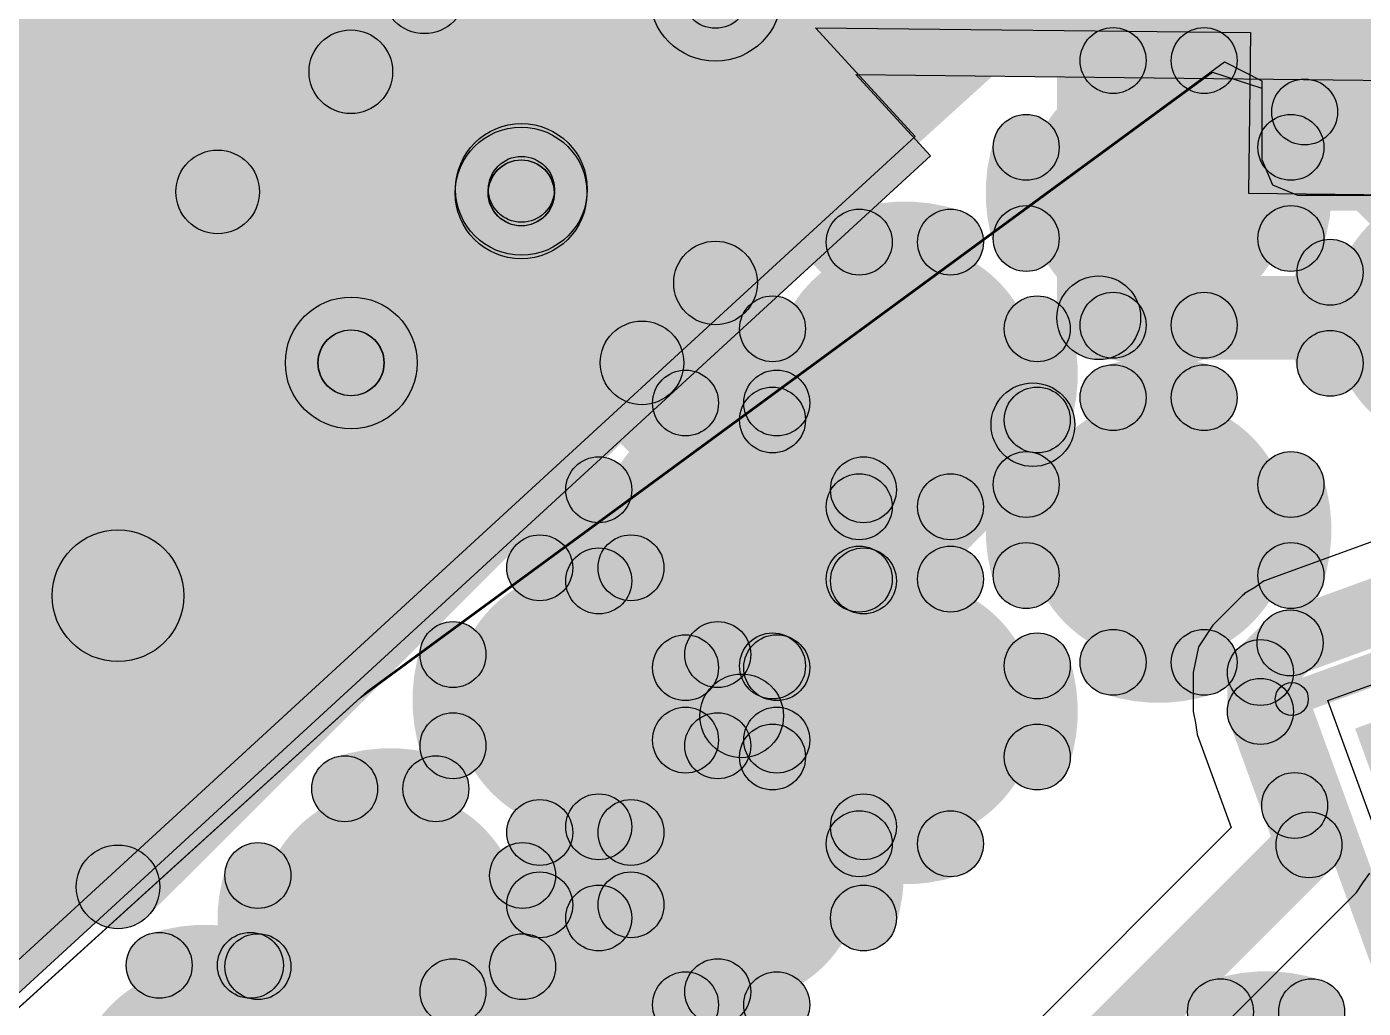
# Model space of a CAD drawing. Header units: millimetres. Extents: x -1.43 to 1.09, y -0.91 to 0.99.
# Drawn here: x -1.1033 to -0.9436, y 0.2081 to 0.3254 of the extents above; entities that cross this region are included whole.
import ezdxf

# ---------------------------------------------------------------- set-up
doc = ezdxf.new("R2010")
doc.units = ezdxf.units.MM
doc.header["$MEASUREMENT"] = 0
for name, color, linetype in [('BottomLayer', 5, 'Continuous'), ('InternalPlane1', 76, 'Continuous'), ('InternalPlane2', 16, 'Continuous'), ('KeepOutLayer', 6, 'Continuous'), ('TopLayer', 1, 'Continuous'), ('TopOverlay', 2, 'Continuous'), ('TopPaste', 8, 'Continuous'), ('TopSolder', 216, 'Continuous'), ('ViaHoleLayer', 16, 'Continuous')]:
    doc.layers.add(name, color=color, linetype=linetype)

# ---------------------------------------------------------------- blocks, each defined once
blk = doc.blocks.new('P________0402__1005__3')
at = {"layer": 'TopLayer'}
for points in [[(-0.0315, 0.01181), (-0.00787, 0.01181), (-0.00787, -0.01181), (-0.0315, -0.01181)], [(0.00787, 0.01181), (0.0315, 0.01181), (0.0315, -0.01181), (0.00787, -0.01181)]]:
    blk.add_hatch(color=1, dxfattribs=at).paths.add_polyline_path(points)
at = {"layer": 'TopOverlay'}
h = blk.add_hatch(color=2, dxfattribs=at)
edge = h.paths.add_edge_path()
edge.add_arc((-0.04429, 0.02461), 0.005, 0, 360)
h = blk.add_hatch(color=2, dxfattribs=at)
edge = h.paths.add_edge_path()
edge.add_arc((-0.04429, 0.02461), 0.005, 0, 360)
for points in [[(0.04429, 0.02961), (0.04429, 0.01961), (-0.04429, 0.01961), (-0.04429, 0.02961)], [(-0.04929, 0.02461), (-0.03929, 0.02461), (-0.03929, -0.02461), (-0.04929, -0.02461)], [(0.03929, 0.02461), (0.04929, 0.02461), (0.04929, -0.02461), (0.03929, -0.02461)], [(0.04429, -0.01961), (0.04429, -0.02961), (-0.04429, -0.02961), (-0.04429, -0.01961)]]:
    blk.add_hatch(color=2, dxfattribs=at).paths.add_polyline_path(points)
h = blk.add_hatch(color=2, dxfattribs=at)
edge = h.paths.add_edge_path()
edge.add_arc((0.04429, 0.02461), 0.005, 0, 360)
h = blk.add_hatch(color=2, dxfattribs=at)
edge = h.paths.add_edge_path()
edge.add_arc((0.04429, 0.02461), 0.005, 0, 360)
h = blk.add_hatch(color=2, dxfattribs=at)
edge = h.paths.add_edge_path()
edge.add_arc((-0.04429, -0.02461), 0.005, 0, 360)
h = blk.add_hatch(color=2, dxfattribs=at)
edge = h.paths.add_edge_path()
edge.add_arc((-0.04429, -0.02461), 0.005, 0, 360)
h = blk.add_hatch(color=2, dxfattribs=at)
edge = h.paths.add_edge_path()
edge.add_arc((0.04429, -0.02461), 0.005, 0, 360)
h = blk.add_hatch(color=2, dxfattribs=at)
edge = h.paths.add_edge_path()
edge.add_arc((0.04429, -0.02461), 0.005, 0, 360)
at = {"layer": 'TopPaste'}
for points in [[(-0.0315, 0.01181), (-0.00787, 0.01181), (-0.00787, -0.01181), (-0.0315, -0.01181)], [(0.00787, 0.01181), (0.0315, 0.01181), (0.0315, -0.01181), (0.00787, -0.01181)]]:
    blk.add_hatch(color=8, dxfattribs=at).paths.add_polyline_path(points)
at = {"layer": 'TopSolder'}
for points in [[(-0.0315, 0.01181), (-0.00787, 0.01181), (-0.00787, -0.01181), (-0.0315, -0.01181)], [(0.00787, 0.01181), (0.0315, 0.01181), (0.0315, -0.01181), (0.00787, -0.01181)]]:
    blk.add_hatch(color=216, dxfattribs=at).paths.add_polyline_path(points)
at = {"layer": 'TopOverlay'}
for centre in [(-0.04429, 0.02461), (-0.04429, 0.02461), (0.04429, 0.02461), (0.04429, 0.02461), (-0.04429, -0.02461), (-0.04429, -0.02461), (0.04429, -0.02461), (0.04429, -0.02461)]:
    blk.add_circle(centre, 0.005, dxfattribs=at)
blk = doc.blocks.new('24___________________13')
at = {"layer": 'TopLayer'}
blk.add_hatch(color=1, dxfattribs=at).paths.add_polyline_path([(-0.04528, 0.03806), (-0.00984, 0.03806), (-0.00984, 0.00656), (-0.04528, 0.00656)])
at = {"layer": 'TopOverlay'}
h = blk.add_hatch(color=2, dxfattribs=at)
edge = h.paths.add_edge_path()
edge.add_arc((-0.05118, 0.04397), 0.00197, 0, 360)
h = blk.add_hatch(color=2, dxfattribs=at)
edge = h.paths.add_edge_path()
edge.add_arc((-0.05118, 0.04397), 0.00197, 0, 360)
for points in [[(-0.05118, 0.042), (-0.05118, 0.04593), (0.05118, 0.04593), (0.05118, 0.042)], [(-0.05315, 0.04397), (-0.04921, 0.04397), (-0.04921, -0.04265), (-0.05315, -0.04265)]]:
    blk.add_hatch(color=2, dxfattribs=at).paths.add_polyline_path(points)
at = {"layer": 'TopPaste'}
blk.add_hatch(color=8, dxfattribs=at).paths.add_polyline_path([(-0.04528, 0.03806), (-0.00984, 0.03806), (-0.00984, 0.00656), (-0.04528, 0.00656)])
at = {"layer": 'TopSolder'}
blk.add_hatch(color=216, dxfattribs=at).paths.add_polyline_path([(-0.04528, 0.03806), (-0.00984, 0.03806), (-0.00984, 0.00656), (-0.04528, 0.00656)])
at = {"layer": 'TopOverlay'}
blk.add_circle((-0.05118, 0.04397), 0.00197, dxfattribs=at)
blk.add_circle((-0.05118, 0.04397), 0.00197, dxfattribs=at)
blk = doc.blocks.new('P________0402__1005__17')
at = {"layer": 'TopLayer'}
for points in [[(-0.0315, 0.01181), (-0.00787, 0.01181), (-0.00787, -0.01181), (-0.0315, -0.01181)], [(0.00787, 0.01181), (0.0315, 0.01181), (0.0315, -0.01181), (0.00787, -0.01181)]]:
    blk.add_hatch(color=1, dxfattribs=at).paths.add_polyline_path(points)
at = {"layer": 'TopOverlay'}
h = blk.add_hatch(color=2, dxfattribs=at)
edge = h.paths.add_edge_path()
edge.add_arc((-0.04429, 0.02461), 0.005, 0, 360)
h = blk.add_hatch(color=2, dxfattribs=at)
edge = h.paths.add_edge_path()
edge.add_arc((-0.04429, 0.02461), 0.005, 0, 360)
for points in [[(-0.04429, 0.01961), (-0.04429, 0.02961), (0.04429, 0.02961), (0.04429, 0.01961)], [(-0.04929, 0.02461), (-0.03929, 0.02461), (-0.03929, -0.02461), (-0.04929, -0.02461)], [(0.03929, 0.02461), (0.04929, 0.02461), (0.04929, -0.02461), (0.03929, -0.02461)], [(-0.04429, -0.02961), (-0.04429, -0.01961), (0.04429, -0.01961), (0.04429, -0.02961)]]:
    blk.add_hatch(color=2, dxfattribs=at).paths.add_polyline_path(points)
h = blk.add_hatch(color=2, dxfattribs=at)
edge = h.paths.add_edge_path()
edge.add_arc((0.04429, 0.02461), 0.005, 0, 360)
h = blk.add_hatch(color=2, dxfattribs=at)
edge = h.paths.add_edge_path()
edge.add_arc((0.04429, 0.02461), 0.005, 0, 360)
h = blk.add_hatch(color=2, dxfattribs=at)
edge = h.paths.add_edge_path()
edge.add_arc((-0.04429, -0.02461), 0.005, 0, 360)
h = blk.add_hatch(color=2, dxfattribs=at)
edge = h.paths.add_edge_path()
edge.add_arc((-0.04429, -0.02461), 0.005, 0, 360)
h = blk.add_hatch(color=2, dxfattribs=at)
edge = h.paths.add_edge_path()
edge.add_arc((0.04429, -0.02461), 0.005, 0, 360)
h = blk.add_hatch(color=2, dxfattribs=at)
edge = h.paths.add_edge_path()
edge.add_arc((0.04429, -0.02461), 0.005, 0, 360)
at = {"layer": 'TopPaste'}
for points in [[(-0.0315, 0.01181), (-0.00787, 0.01181), (-0.00787, -0.01181), (-0.0315, -0.01181)], [(0.00787, 0.01181), (0.0315, 0.01181), (0.0315, -0.01181), (0.00787, -0.01181)]]:
    blk.add_hatch(color=8, dxfattribs=at).paths.add_polyline_path(points)
at = {"layer": 'TopSolder'}
for points in [[(-0.0315, 0.01181), (-0.00787, 0.01181), (-0.00787, -0.01181), (-0.0315, -0.01181)], [(0.00787, 0.01181), (0.0315, 0.01181), (0.0315, -0.01181), (0.00787, -0.01181)]]:
    blk.add_hatch(color=216, dxfattribs=at).paths.add_polyline_path(points)
at = {"layer": 'TopOverlay'}
for centre in [(-0.04429, 0.02461), (-0.04429, 0.02461), (0.04429, 0.02461), (0.04429, 0.02461), (-0.04429, -0.02461), (-0.04429, -0.02461), (0.04429, -0.02461), (0.04429, -0.02461)]:
    blk.add_circle(centre, 0.005, dxfattribs=at)
blk = doc.blocks.new('P________0402__1005__18')
at = {"layer": 'TopLayer'}
for points in [[(-0.0315, 0.01181), (-0.00787, 0.01181), (-0.00787, -0.01181), (-0.0315, -0.01181)], [(0.00787, 0.01181), (0.0315, 0.01181), (0.0315, -0.01181), (0.00787, -0.01181)]]:
    blk.add_hatch(color=1, dxfattribs=at).paths.add_polyline_path(points)
at = {"layer": 'TopOverlay'}
h = blk.add_hatch(color=2, dxfattribs=at)
edge = h.paths.add_edge_path()
edge.add_arc((-0.04429, 0.02461), 0.005, 0, 360)
h = blk.add_hatch(color=2, dxfattribs=at)
edge = h.paths.add_edge_path()
edge.add_arc((-0.04429, 0.02461), 0.005, 0, 360)
for points in [[(0.04429, 0.02961), (0.04429, 0.01961), (-0.04429, 0.01961), (-0.04429, 0.02961)], [(-0.03929, -0.02461), (-0.04929, -0.02461), (-0.04929, 0.02461), (-0.03929, 0.02461)], [(0.04929, -0.02461), (0.03929, -0.02461), (0.03929, 0.02461), (0.04929, 0.02461)], [(0.04429, -0.01961), (0.04429, -0.02961), (-0.04429, -0.02961), (-0.04429, -0.01961)]]:
    blk.add_hatch(color=2, dxfattribs=at).paths.add_polyline_path(points)
h = blk.add_hatch(color=2, dxfattribs=at)
edge = h.paths.add_edge_path()
edge.add_arc((0.04429, 0.02461), 0.005, 0, 360)
h = blk.add_hatch(color=2, dxfattribs=at)
edge = h.paths.add_edge_path()
edge.add_arc((0.04429, 0.02461), 0.005, 0, 360)
h = blk.add_hatch(color=2, dxfattribs=at)
edge = h.paths.add_edge_path()
edge.add_arc((-0.04429, -0.02461), 0.005, 0, 360)
h = blk.add_hatch(color=2, dxfattribs=at)
edge = h.paths.add_edge_path()
edge.add_arc((-0.04429, -0.02461), 0.005, 0, 360)
h = blk.add_hatch(color=2, dxfattribs=at)
edge = h.paths.add_edge_path()
edge.add_arc((0.04429, -0.02461), 0.005, 0, 360)
h = blk.add_hatch(color=2, dxfattribs=at)
edge = h.paths.add_edge_path()
edge.add_arc((0.04429, -0.02461), 0.005, 0, 360)
at = {"layer": 'TopPaste'}
for points in [[(-0.0315, 0.01181), (-0.00787, 0.01181), (-0.00787, -0.01181), (-0.0315, -0.01181)], [(0.00787, 0.01181), (0.0315, 0.01181), (0.0315, -0.01181), (0.00787, -0.01181)]]:
    blk.add_hatch(color=8, dxfattribs=at).paths.add_polyline_path(points)
at = {"layer": 'TopSolder'}
for points in [[(-0.0315, 0.01181), (-0.00787, 0.01181), (-0.00787, -0.01181), (-0.0315, -0.01181)], [(0.00787, 0.01181), (0.0315, 0.01181), (0.0315, -0.01181), (0.00787, -0.01181)]]:
    blk.add_hatch(color=216, dxfattribs=at).paths.add_polyline_path(points)
at = {"layer": 'TopOverlay'}
for centre in [(-0.04429, 0.02461), (-0.04429, 0.02461), (0.04429, 0.02461), (0.04429, 0.02461), (-0.04429, -0.02461), (-0.04429, -0.02461), (0.04429, -0.02461), (0.04429, -0.02461)]:
    blk.add_circle(centre, 0.005, dxfattribs=at)
blk = doc.blocks.new('P________0402__1005__36')
at = {"layer": 'TopLayer'}
for points in [[(-0.0315, 0.01181), (-0.00787, 0.01181), (-0.00787, -0.01181), (-0.0315, -0.01181)], [(0.00787, 0.01181), (0.0315, 0.01181), (0.0315, -0.01181), (0.00787, -0.01181)]]:
    blk.add_hatch(color=1, dxfattribs=at).paths.add_polyline_path(points)
at = {"layer": 'TopOverlay'}
h = blk.add_hatch(color=2, dxfattribs=at)
edge = h.paths.add_edge_path()
edge.add_arc((-0.04429, 0.02461), 0.005, 0, 360)
h = blk.add_hatch(color=2, dxfattribs=at)
edge = h.paths.add_edge_path()
edge.add_arc((-0.04429, 0.02461), 0.005, 0, 360)
for points in [[(0.04429, 0.02961), (0.04429, 0.01961), (-0.04429, 0.01961), (-0.04429, 0.02961)], [(-0.03929, -0.02461), (-0.04929, -0.02461), (-0.04929, 0.02461), (-0.03929, 0.02461)], [(0.04929, -0.02461), (0.03929, -0.02461), (0.03929, 0.02461), (0.04929, 0.02461)], [(0.04429, -0.01961), (0.04429, -0.02961), (-0.04429, -0.02961), (-0.04429, -0.01961)]]:
    blk.add_hatch(color=2, dxfattribs=at).paths.add_polyline_path(points)
h = blk.add_hatch(color=2, dxfattribs=at)
edge = h.paths.add_edge_path()
edge.add_arc((0.04429, 0.02461), 0.005, 0, 360)
h = blk.add_hatch(color=2, dxfattribs=at)
edge = h.paths.add_edge_path()
edge.add_arc((0.04429, 0.02461), 0.005, 0, 360)
h = blk.add_hatch(color=2, dxfattribs=at)
edge = h.paths.add_edge_path()
edge.add_arc((-0.04429, -0.02461), 0.005, 0, 360)
h = blk.add_hatch(color=2, dxfattribs=at)
edge = h.paths.add_edge_path()
edge.add_arc((-0.04429, -0.02461), 0.005, 0, 360)
h = blk.add_hatch(color=2, dxfattribs=at)
edge = h.paths.add_edge_path()
edge.add_arc((0.04429, -0.02461), 0.005, 0, 360)
h = blk.add_hatch(color=2, dxfattribs=at)
edge = h.paths.add_edge_path()
edge.add_arc((0.04429, -0.02461), 0.005, 0, 360)
at = {"layer": 'TopPaste'}
for points in [[(-0.0315, 0.01181), (-0.00787, 0.01181), (-0.00787, -0.01181), (-0.0315, -0.01181)], [(0.00787, 0.01181), (0.0315, 0.01181), (0.0315, -0.01181), (0.00787, -0.01181)]]:
    blk.add_hatch(color=8, dxfattribs=at).paths.add_polyline_path(points)
at = {"layer": 'TopSolder'}
for points in [[(-0.0315, 0.01181), (-0.00787, 0.01181), (-0.00787, -0.01181), (-0.0315, -0.01181)], [(0.00787, 0.01181), (0.0315, 0.01181), (0.0315, -0.01181), (0.00787, -0.01181)]]:
    blk.add_hatch(color=216, dxfattribs=at).paths.add_polyline_path(points)
at = {"layer": 'TopOverlay'}
for centre in [(-0.04429, 0.02461), (-0.04429, 0.02461), (0.04429, 0.02461), (0.04429, 0.02461), (-0.04429, -0.02461), (-0.04429, -0.02461), (0.04429, -0.02461), (0.04429, -0.02461)]:
    blk.add_circle(centre, 0.005, dxfattribs=at)

msp = doc.modelspace()

# ---------------------------------------------------------------- hatches: boundary and pattern name
at = {"layer": 'BottomLayer'}
h = msp.add_hatch(color=5, dxfattribs=at)
edge = h.paths.add_edge_path()
edge.add_arc((-0.96804, 0.30556), 0.01181, 0, 360)
h = msp.add_hatch(color=5, dxfattribs=at)
edge = h.paths.add_edge_path()
edge.add_arc((-0.99836, 0.28387), 0.01181, 0, 360)
h = msp.add_hatch(color=5, dxfattribs=at)
edge = h.paths.add_edge_path()
edge.add_arc((-1.01913, 0.26463), 0.01181, 0, 360)
h = msp.add_hatch(color=5, dxfattribs=at)
edge = h.paths.add_edge_path()
edge.add_arc((-0.96804, 0.26527), 0.01181, 0, 360)
h = msp.add_hatch(color=5, dxfattribs=at)
edge = h.paths.add_edge_path()
edge.add_arc((-1.03655, 0.24493), 0.01181, 0, 360)
h = msp.add_hatch(color=5, dxfattribs=at)
edge = h.paths.add_edge_path()
edge.add_arc((-0.99836, 0.24358), 0.01181, 0, 360)
h = msp.add_hatch(color=5, dxfattribs=at)
edge = h.paths.add_edge_path()
edge.add_arc((-1.01913, 0.22434), 0.01181, 0, 360)
h = msp.add_hatch(color=5, dxfattribs=at)
edge = h.paths.add_edge_path()
edge.add_arc((-1.05987, 0.21852), 0.01181, 0, 360)
h = msp.add_hatch(color=5, dxfattribs=at)
edge = h.paths.add_edge_path()
edge.add_arc((-1.03655, 0.20464), 0.01181, 0, 360)
h = msp.add_hatch(color=5, dxfattribs=at)
edge = h.paths.add_edge_path()
edge.add_arc((-1.08204, 0.19741), 0.01181, 0, 360)
at = {"layer": 'InternalPlane1'}
for points in [[(-1.0456, 0.43431), (-1.04686, 0.32018), (-0.38684, 0.3129), (-0.38558, 0.42703)], [(-1.18461, 0.34602), (-1.15485, 0.28975), (-0.99544, 0.37404), (-1.0252, 0.43031)], [(-1.14961, 0.29024), (-1.11325, 0.25064), (-0.9607, 0.39072), (-0.99707, 0.43031)], [(-1.18421, 0.20953), (-1.14785, 0.16993), (-0.99531, 0.31001), (-1.03167, 0.3496)]]:
    msp.add_hatch(color=76, dxfattribs=at).paths.add_polyline_path(points)
h = msp.add_hatch(color=76, dxfattribs=at)
edge = h.paths.add_edge_path()
edge.add_arc((-0.97348, 0.32138), 0.00394, 0, 360)
h = msp.add_hatch(color=76, dxfattribs=at)
edge = h.paths.add_edge_path()
edge.add_arc((-0.96259, 0.32138), 0.00394, 0, 360)
h = msp.add_hatch(color=76, dxfattribs=at)
edge = h.paths.add_edge_path()
edge.add_arc((-0.98386, 0.31101), 0.00394, 0, 360)
h = msp.add_hatch(color=76, dxfattribs=at)
edge = h.paths.add_edge_path()
edge.add_arc((-0.95222, 0.31101), 0.00394, 0, 360)
h = msp.add_hatch(color=76, dxfattribs=at)
edge = h.paths.add_edge_path()
edge.add_arc((-1.00381, 0.29969), 0.00394, 0, 360)
h = msp.add_hatch(color=76, dxfattribs=at)
edge = h.paths.add_edge_path()
edge.add_arc((-0.99291, 0.29969), 0.00394, 0, 360)
h = msp.add_hatch(color=76, dxfattribs=at)
edge = h.paths.add_edge_path()
edge.add_arc((-0.98386, 0.30011), 0.00394, 0, 360)
h = msp.add_hatch(color=76, dxfattribs=at)
edge = h.paths.add_edge_path()
edge.add_arc((-0.95222, 0.30011), 0.00394, 0, 360)
h = msp.add_hatch(color=76, dxfattribs=at)
edge = h.paths.add_edge_path()
edge.add_arc((-0.94754, 0.29608), 0.00394, 0, 360)
h = msp.add_hatch(color=76, dxfattribs=at)
edge = h.paths.add_edge_path()
edge.add_arc((-1.01418, 0.28932), 0.00394, 0, 360)
h = msp.add_hatch(color=76, dxfattribs=at)
edge = h.paths.add_edge_path()
edge.add_arc((-0.98254, 0.28932), 0.00394, 0, 360)
h = msp.add_hatch(color=76, dxfattribs=at)
edge = h.paths.add_edge_path()
edge.add_arc((-0.97348, 0.28974), 0.00394, 0, 360)
h = msp.add_hatch(color=76, dxfattribs=at)
edge = h.paths.add_edge_path()
edge.add_arc((-0.96259, 0.28974), 0.00394, 0, 360)
h = msp.add_hatch(color=76, dxfattribs=at)
edge = h.paths.add_edge_path()
edge.add_arc((-0.94754, 0.28519), 0.00394, 0, 360)
h = msp.add_hatch(color=76, dxfattribs=at)
edge = h.paths.add_edge_path()
edge.add_arc((-1.02458, 0.28045), 0.00394, 0, 360)
h = msp.add_hatch(color=76, dxfattribs=at)
edge = h.paths.add_edge_path()
edge.add_arc((-1.01368, 0.28045), 0.00394, 0, 360)
h = msp.add_hatch(color=76, dxfattribs=at)
edge = h.paths.add_edge_path()
edge.add_arc((-0.97348, 0.28109), 0.00394, 0, 360)
h = msp.add_hatch(color=76, dxfattribs=at)
edge = h.paths.add_edge_path()
edge.add_arc((-0.96259, 0.28109), 0.00394, 0, 360)
h = msp.add_hatch(color=76, dxfattribs=at)
edge = h.paths.add_edge_path()
edge.add_arc((-1.01418, 0.27842), 0.00394, 0, 360)
h = msp.add_hatch(color=76, dxfattribs=at)
edge = h.paths.add_edge_path()
edge.add_arc((-0.98254, 0.27842), 0.00394, 0, 360)
h = msp.add_hatch(color=76, dxfattribs=at)
edge = h.paths.add_edge_path()
edge.add_arc((-1.03495, 0.27008), 0.00394, 0, 360)
h = msp.add_hatch(color=76, dxfattribs=at)
edge = h.paths.add_edge_path()
edge.add_arc((-1.00331, 0.27008), 0.00394, 0, 360)
h = msp.add_hatch(color=76, dxfattribs=at)
edge = h.paths.add_edge_path()
edge.add_arc((-0.98386, 0.27071), 0.00394, 0, 360)
h = msp.add_hatch(color=76, dxfattribs=at)
edge = h.paths.add_edge_path()
edge.add_arc((-0.95222, 0.27071), 0.00394, 0, 360)
h = msp.add_hatch(color=76, dxfattribs=at)
edge = h.paths.add_edge_path()
edge.add_arc((-1.00381, 0.26805), 0.00394, 0, 360)
h = msp.add_hatch(color=76, dxfattribs=at)
edge = h.paths.add_edge_path()
edge.add_arc((-0.99291, 0.26805), 0.00394, 0, 360)
h = msp.add_hatch(color=76, dxfattribs=at)
edge = h.paths.add_edge_path()
edge.add_arc((-1.042, 0.26075), 0.00394, 0, 360)
h = msp.add_hatch(color=76, dxfattribs=at)
edge = h.paths.add_edge_path()
edge.add_arc((-1.0311, 0.26075), 0.00394, 0, 360)
h = msp.add_hatch(color=76, dxfattribs=at)
edge = h.paths.add_edge_path()
edge.add_arc((-0.98386, 0.25982), 0.00394, 0, 360)
h = msp.add_hatch(color=76, dxfattribs=at)
edge = h.paths.add_edge_path()
edge.add_arc((-0.95222, 0.25982), 0.00394, 0, 360)
h = msp.add_hatch(color=76, dxfattribs=at)
edge = h.paths.add_edge_path()
edge.add_arc((-1.03495, 0.25918), 0.00394, 0, 360)
h = msp.add_hatch(color=76, dxfattribs=at)
edge = h.paths.add_edge_path()
edge.add_arc((-1.00381, 0.2594), 0.00394, 0, 360)
h = msp.add_hatch(color=76, dxfattribs=at)
edge = h.paths.add_edge_path()
edge.add_arc((-1.00331, 0.25918), 0.00394, 0, 360)
h = msp.add_hatch(color=76, dxfattribs=at)
edge = h.paths.add_edge_path()
edge.add_arc((-0.99291, 0.2594), 0.00394, 0, 360)
h = msp.add_hatch(color=76, dxfattribs=at)
edge = h.paths.add_edge_path()
edge.add_arc((-1.05237, 0.25038), 0.00394, 0, 360)
h = msp.add_hatch(color=76, dxfattribs=at)
edge = h.paths.add_edge_path()
edge.add_arc((-1.02073, 0.25038), 0.00394, 0, 360)
h = msp.add_hatch(color=76, dxfattribs=at)
edge = h.paths.add_edge_path()
edge.add_arc((-1.02458, 0.24881), 0.00394, 0, 360)
h = msp.add_hatch(color=76, dxfattribs=at)
edge = h.paths.add_edge_path()
edge.add_arc((-1.01418, 0.24902), 0.00394, 0, 360)
h = msp.add_hatch(color=76, dxfattribs=at)
edge = h.paths.add_edge_path()
edge.add_arc((-1.01368, 0.24881), 0.00394, 0, 360)
h = msp.add_hatch(color=76, dxfattribs=at)
edge = h.paths.add_edge_path()
edge.add_arc((-0.98254, 0.24902), 0.00394, 0, 360)
h = msp.add_hatch(color=76, dxfattribs=at)
edge = h.paths.add_edge_path()
edge.add_arc((-0.97348, 0.24945), 0.00394, 0, 360)
h = msp.add_hatch(color=76, dxfattribs=at)
edge = h.paths.add_edge_path()
edge.add_arc((-0.96259, 0.24945), 0.00394, 0, 360)
h = msp.add_hatch(color=76, dxfattribs=at)
edge = h.paths.add_edge_path()
edge.add_arc((-1.05237, 0.23948), 0.00394, 0, 360)
h = msp.add_hatch(color=76, dxfattribs=at)
edge = h.paths.add_edge_path()
edge.add_arc((-1.02458, 0.24016), 0.00394, 0, 360)
h = msp.add_hatch(color=76, dxfattribs=at)
edge = h.paths.add_edge_path()
edge.add_arc((-1.02073, 0.23948), 0.00394, 0, 360)
h = msp.add_hatch(color=76, dxfattribs=at)
edge = h.paths.add_edge_path()
edge.add_arc((-1.01368, 0.24016), 0.00394, 0, 360)
h = msp.add_hatch(color=76, dxfattribs=at)
edge = h.paths.add_edge_path()
edge.add_arc((-1.01418, 0.23813), 0.00394, 0, 360)
h = msp.add_hatch(color=76, dxfattribs=at)
edge = h.paths.add_edge_path()
edge.add_arc((-0.98254, 0.23813), 0.00394, 0, 360)
h = msp.add_hatch(color=76, dxfattribs=at)
edge = h.paths.add_edge_path()
edge.add_arc((-1.06532, 0.23434), 0.00394, 0, 360)
h = msp.add_hatch(color=76, dxfattribs=at)
edge = h.paths.add_edge_path()
edge.add_arc((-1.05442, 0.23434), 0.00394, 0, 360)
h = msp.add_hatch(color=76, dxfattribs=at)
edge = h.paths.add_edge_path()
edge.add_arc((-1.03495, 0.22979), 0.00394, 0, 360)
h = msp.add_hatch(color=76, dxfattribs=at)
edge = h.paths.add_edge_path()
edge.add_arc((-1.00331, 0.22979), 0.00394, 0, 360)
h = msp.add_hatch(color=76, dxfattribs=at)
edge = h.paths.add_edge_path()
edge.add_arc((-1.042, 0.22911), 0.00394, 0, 360)
h = msp.add_hatch(color=76, dxfattribs=at)
edge = h.paths.add_edge_path()
edge.add_arc((-1.0311, 0.22911), 0.00394, 0, 360)
h = msp.add_hatch(color=76, dxfattribs=at)
edge = h.paths.add_edge_path()
edge.add_arc((-1.00381, 0.22776), 0.00394, 0, 360)
h = msp.add_hatch(color=76, dxfattribs=at)
edge = h.paths.add_edge_path()
edge.add_arc((-0.99291, 0.22776), 0.00394, 0, 360)
h = msp.add_hatch(color=76, dxfattribs=at)
edge = h.paths.add_edge_path()
edge.add_arc((-1.07569, 0.22397), 0.00394, 0, 360)
h = msp.add_hatch(color=76, dxfattribs=at)
edge = h.paths.add_edge_path()
edge.add_arc((-1.04405, 0.22397), 0.00394, 0, 360)
h = msp.add_hatch(color=76, dxfattribs=at)
edge = h.paths.add_edge_path()
edge.add_arc((-1.042, 0.22046), 0.00394, 0, 360)
h = msp.add_hatch(color=76, dxfattribs=at)
edge = h.paths.add_edge_path()
edge.add_arc((-1.0311, 0.22046), 0.00394, 0, 360)
h = msp.add_hatch(color=76, dxfattribs=at)
edge = h.paths.add_edge_path()
edge.add_arc((-1.03495, 0.21889), 0.00394, 0, 360)
h = msp.add_hatch(color=76, dxfattribs=at)
edge = h.paths.add_edge_path()
edge.add_arc((-1.00331, 0.21889), 0.00394, 0, 360)
h = msp.add_hatch(color=76, dxfattribs=at)
edge = h.paths.add_edge_path()
edge.add_arc((-1.08749, 0.21323), 0.00394, 0, 360)
h = msp.add_hatch(color=76, dxfattribs=at)
edge = h.paths.add_edge_path()
edge.add_arc((-1.07659, 0.21323), 0.00394, 0, 360)
h = msp.add_hatch(color=76, dxfattribs=at)
edge = h.paths.add_edge_path()
edge.add_arc((-1.07569, 0.21307), 0.00394, 0, 360)
h = msp.add_hatch(color=76, dxfattribs=at)
edge = h.paths.add_edge_path()
edge.add_arc((-1.04405, 0.21307), 0.00394, 0, 360)
h = msp.add_hatch(color=76, dxfattribs=at)
edge = h.paths.add_edge_path()
edge.add_arc((-1.05237, 0.21008), 0.00394, 0, 360)
h = msp.add_hatch(color=76, dxfattribs=at)
edge = h.paths.add_edge_path()
edge.add_arc((-1.02073, 0.21008), 0.00394, 0, 360)
h = msp.add_hatch(color=76, dxfattribs=at)
edge = h.paths.add_edge_path()
edge.add_arc((-1.02458, 0.20852), 0.00394, 0, 360)
h = msp.add_hatch(color=76, dxfattribs=at)
edge = h.paths.add_edge_path()
edge.add_arc((-1.01368, 0.20852), 0.00394, 0, 360)
h = msp.add_hatch(color=76, dxfattribs=at)
edge = h.paths.add_edge_path()
edge.add_arc((-0.96064, 0.20768), 0.00394, 0, 360)
h = msp.add_hatch(color=76, dxfattribs=at)
edge = h.paths.add_edge_path()
edge.add_arc((-0.94974, 0.20768), 0.00394, 0, 360)
at = {"layer": 'InternalPlane2'}
for points in [[(-1.04074, 0.44246), (-1.04203, 0.32566), (-0.40643, 0.31865), (-0.40514, 0.43545)], [(-1.16604, 0.31302), (-1.10576, 0.24737), (-0.97168, 0.37049), (-1.03197, 0.43615)], [(-0.95598, 0.42232), (-0.95727, 0.30552), (-0.32167, 0.29851), (-0.32038, 0.41531)], [(-1.18603, 0.21183), (-1.14967, 0.17223), (-0.99713, 0.31231), (-1.03349, 0.35191)]]:
    msp.add_hatch(color=16, dxfattribs=at).paths.add_polyline_path(points)
h = msp.add_hatch(color=16, dxfattribs=at)
edge = h.paths.add_edge_path()
edge.add_arc((-0.96804, 0.30556), 0.01575, 0, 360)
h = msp.add_hatch(color=16, dxfattribs=at)
edge = h.paths.add_edge_path()
edge.add_arc((-0.93172, 0.29064), 0.01575, 0, 360)
h = msp.add_hatch(color=16, dxfattribs=at)
edge = h.paths.add_edge_path()
edge.add_arc((-0.99836, 0.28387), 0.01575, 0, 360)
h = msp.add_hatch(color=16, dxfattribs=at)
edge = h.paths.add_edge_path()
edge.add_arc((-1.01913, 0.26463), 0.01575, 0, 360)
h = msp.add_hatch(color=16, dxfattribs=at)
edge = h.paths.add_edge_path()
edge.add_arc((-0.96804, 0.26527), 0.01575, 0, 360)
h = msp.add_hatch(color=16, dxfattribs=at)
edge = h.paths.add_edge_path()
edge.add_arc((-1.03655, 0.24493), 0.01575, 0, 360)
h = msp.add_hatch(color=16, dxfattribs=at)
edge = h.paths.add_edge_path()
edge.add_arc((-0.99836, 0.24358), 0.01575, 0, 360)
h = msp.add_hatch(color=16, dxfattribs=at)
edge = h.paths.add_edge_path()
edge.add_arc((-1.01913, 0.22434), 0.01575, 0, 360)
h = msp.add_hatch(color=16, dxfattribs=at)
edge = h.paths.add_edge_path()
edge.add_arc((-1.05987, 0.21852), 0.01575, 0, 360)
h = msp.add_hatch(color=16, dxfattribs=at)
edge = h.paths.add_edge_path()
edge.add_arc((-1.03655, 0.20464), 0.01575, 0, 360)
h = msp.add_hatch(color=16, dxfattribs=at)
edge = h.paths.add_edge_path()
edge.add_arc((-1.08204, 0.19741), 0.01575, 0, 360)
at = {"layer": 'KeepOutLayer'}
for points in [[(-1.15493, 0.16798), (-0.88101, 0.41649), (-0.93215, 0.47285), (-1.20606, 0.22434)], [(-0.95142, 0.30955), (-0.42915, 0.30955), (-0.42915, 0.4381), (-0.95142, 0.4381)]]:
    msp.add_hatch(color=6, dxfattribs=at).paths.add_polyline_path(points)
at = {"layer": 'TopLayer'}
h = msp.add_hatch(color=1, dxfattribs=at)
edge = h.paths.add_edge_path()
edge.add_arc((-1.021, 0.32918), 0.00787, 0, 360)
for points in [[(-1.03862, 0.30042), (-1.04976, 0.31155), (-1.02657, 0.33474), (-1.01543, 0.32361)], [(-0.95336, 0.31246), (-0.94779, 0.31803), (-0.93195, 0.30219), (-0.93752, 0.29662)], [(-1.05897, 0.27968), (-1.07011, 0.29082), (-1.0498, 0.31113), (-1.03866, 0.29999)], [(-1.04423, 0.30162), (-1.04423, 0.3095), (-1.04419, 0.3095), (-1.04419, 0.30162)], [(-1.04025, 0.30556), (-1.04813, 0.30556), (-1.04813, 0.30599), (-1.04025, 0.30599)], [(-1.06458, 0.28131), (-1.06458, 0.28919), (-1.06454, 0.28919), (-1.06454, 0.28131)], [(-0.95098, 0.24807), (-0.95367, 0.25547), (-0.91743, 0.26866), (-0.91474, 0.26126)], [(-1.12291, 0.21579), (-1.13404, 0.22692), (-1.09799, 0.26298), (-1.08685, 0.25184)], [(-0.95308, 0.24544), (-0.95865, 0.25101), (-0.95511, 0.25455), (-0.94954, 0.24898)], [(-0.95193, 0.24358), (-0.9598, 0.24358), (-0.9598, 0.24823), (-0.95193, 0.24823)], [(-0.95956, 0.24223), (-0.95216, 0.24492), (-0.94808, 0.23369), (-0.95547, 0.231)], [(-0.95547, 0.231), (-0.94808, 0.23369), (-0.94636, 0.22897), (-0.95376, 0.22628)], [(-0.9884, 0.18372), (-0.99397, 0.18929), (-0.95284, 0.23041), (-0.94728, 0.22484)]]:
    msp.add_hatch(color=1, dxfattribs=at).paths.add_polyline_path(points)
h = msp.add_hatch(color=1, dxfattribs=at)
edge = h.paths.add_edge_path()
edge.add_arc((-1.021, 0.32918), 0.00394, 0, 360)
h = msp.add_hatch(color=1, dxfattribs=at)
edge = h.paths.add_edge_path()
edge.add_arc((-0.95058, 0.31524), 0.00394, 0, 360)
h = msp.add_hatch(color=1, dxfattribs=at)
edge = h.paths.add_edge_path()
edge.add_arc((-0.96804, 0.30556), 0.01181, 0, 360)
h = msp.add_hatch(color=1, dxfattribs=at)
edge = h.paths.add_edge_path()
edge.add_arc((-1.04423, 0.30556), 0.00787, 0, 360)
h = msp.add_hatch(color=1, dxfattribs=at)
edge = h.paths.add_edge_path()
edge.add_arc((-1.04419, 0.30599), 0.00787, 0, 360)
h = msp.add_hatch(color=1, dxfattribs=at)
edge = h.paths.add_edge_path()
edge.add_arc((-1.04419, 0.30599), 0.00394, 0, 360)
h = msp.add_hatch(color=1, dxfattribs=at)
edge = h.paths.add_edge_path()
edge.add_arc((-1.04423, 0.30556), 0.00394, 0, 360)
h = msp.add_hatch(color=1, dxfattribs=at)
edge = h.paths.add_edge_path()
edge.add_arc((-1.04419, 0.30556), 0.00394, 0, 360)
h = msp.add_hatch(color=1, dxfattribs=at)
edge = h.paths.add_edge_path()
edge.add_arc((-1.04419, 0.30556), 0.00394, 0, 360)
h = msp.add_hatch(color=1, dxfattribs=at)
edge = h.paths.add_edge_path()
edge.add_arc((-0.99836, 0.28387), 0.01181, 0, 360)
h = msp.add_hatch(color=1, dxfattribs=at)
edge = h.paths.add_edge_path()
edge.add_arc((-1.06454, 0.28525), 0.00787, 0, 360)
h = msp.add_hatch(color=1, dxfattribs=at)
edge = h.paths.add_edge_path()
edge.add_arc((-1.06458, 0.28525), 0.00394, 0, 360)
h = msp.add_hatch(color=1, dxfattribs=at)
edge = h.paths.add_edge_path()
edge.add_arc((-1.06454, 0.28525), 0.00394, 0, 360)
h = msp.add_hatch(color=1, dxfattribs=at)
edge = h.paths.add_edge_path()
edge.add_arc((-1.01913, 0.26463), 0.01181, 0, 360)
h = msp.add_hatch(color=1, dxfattribs=at)
edge = h.paths.add_edge_path()
edge.add_arc((-0.96804, 0.26527), 0.01181, 0, 360)
h = msp.add_hatch(color=1, dxfattribs=at)
edge = h.paths.add_edge_path()
edge.add_arc((-1.09242, 0.25741), 0.00787, 0, 360)
h = msp.add_hatch(color=1, dxfattribs=at)
edge = h.paths.add_edge_path()
edge.add_arc((-1.03655, 0.24493), 0.01181, 0, 360)
h = msp.add_hatch(color=1, dxfattribs=at)
edge = h.paths.add_edge_path()
edge.add_arc((-0.95232, 0.25177), 0.00394, 0, 360)
h = msp.add_hatch(color=1, dxfattribs=at)
edge = h.paths.add_edge_path()
edge.add_arc((-0.95232, 0.25177), 0.00394, 0, 360)
h = msp.add_hatch(color=1, dxfattribs=at)
edge = h.paths.add_edge_path()
edge.add_arc((-0.99836, 0.24358), 0.01181, 0, 360)
h = msp.add_hatch(color=1, dxfattribs=at)
edge = h.paths.add_edge_path()
edge.add_arc((-0.95586, 0.24823), 0.00394, 0, 360)
h = msp.add_hatch(color=1, dxfattribs=at)
edge = h.paths.add_edge_path()
edge.add_arc((-0.95586, 0.24823), 0.00394, 0, 360)
h = msp.add_hatch(color=1, dxfattribs=at)
edge = h.paths.add_edge_path()
edge.add_arc((-0.95586, 0.24358), 0.00394, 0, 360)
h = msp.add_hatch(color=1, dxfattribs=at)
edge = h.paths.add_edge_path()
edge.add_arc((-0.95586, 0.24358), 0.00394, 0, 360)
h = msp.add_hatch(color=1, dxfattribs=at)
edge = h.paths.add_edge_path()
edge.add_arc((-1.01913, 0.22434), 0.01181, 0, 360)
h = msp.add_hatch(color=1, dxfattribs=at)
edge = h.paths.add_edge_path()
edge.add_arc((-0.95177, 0.23234), 0.00394, 0, 360)
h = msp.add_hatch(color=1, dxfattribs=at)
edge = h.paths.add_edge_path()
edge.add_arc((-0.95177, 0.23234), 0.00394, 0, 360)
h = msp.add_hatch(color=1, dxfattribs=at)
edge = h.paths.add_edge_path()
edge.add_arc((-1.05987, 0.21852), 0.01181, 0, 360)
h = msp.add_hatch(color=1, dxfattribs=at)
edge = h.paths.add_edge_path()
edge.add_arc((-0.95006, 0.22763), 0.00394, 0, 360)
h = msp.add_hatch(color=1, dxfattribs=at)
edge = h.paths.add_edge_path()
edge.add_arc((-0.95006, 0.22763), 0.00394, 0, 360)
h = msp.add_hatch(color=1, dxfattribs=at)
edge = h.paths.add_edge_path()
edge.add_arc((-1.03655, 0.20464), 0.01181, 0, 360)
h = msp.add_hatch(color=1, dxfattribs=at)
edge = h.paths.add_edge_path()
edge.add_arc((-1.08204, 0.19741), 0.01181, 0, 360)
at = {"layer": 'ViaHoleLayer'}
h = msp.add_hatch(color=16, dxfattribs=at)
edge = h.paths.add_edge_path()
edge.add_arc((-0.96804, 0.30556), 0.00591, 0, 360)
h = msp.add_hatch(color=16, dxfattribs=at)
edge = h.paths.add_edge_path()
edge.add_arc((-0.99836, 0.28387), 0.00591, 0, 360)
h = msp.add_hatch(color=16, dxfattribs=at)
edge = h.paths.add_edge_path()
edge.add_arc((-1.01913, 0.26463), 0.00591, 0, 360)
h = msp.add_hatch(color=16, dxfattribs=at)
edge = h.paths.add_edge_path()
edge.add_arc((-0.96804, 0.26527), 0.00591, 0, 360)
h = msp.add_hatch(color=16, dxfattribs=at)
edge = h.paths.add_edge_path()
edge.add_arc((-1.03655, 0.24493), 0.00591, 0, 360)
h = msp.add_hatch(color=16, dxfattribs=at)
edge = h.paths.add_edge_path()
edge.add_arc((-0.99836, 0.24358), 0.00591, 0, 360)
h = msp.add_hatch(color=16, dxfattribs=at)
edge = h.paths.add_edge_path()
edge.add_arc((-1.01913, 0.22434), 0.00591, 0, 360)
h = msp.add_hatch(color=16, dxfattribs=at)
edge = h.paths.add_edge_path()
edge.add_arc((-1.05987, 0.21852), 0.00591, 0, 360)
h = msp.add_hatch(color=16, dxfattribs=at)
edge = h.paths.add_edge_path()
edge.add_arc((-1.03655, 0.20464), 0.00591, 0, 360)

# ---------------------------------------------------------------- linework, layer by layer
at = {"layer": 'BottomLayer'}
for p, q in [((-1.06348, 0.24519), (-0.96158, 0.32)), ((-0.96158, 0.32), (-0.95568, 0.31809)), ((-0.95568, 0.31809), (-0.95568, 0.30955)), ((-0.95568, 0.30955), (-0.95443, 0.30653)), ((-0.95443, 0.30653), (-0.95142, 0.30529)), ((-0.95142, 0.30529), (-0.91614, 0.30529)), ((-1.14875, 0.16782), (-1.06348, 0.24519))]:
    msp.add_line(p, q, dxfattribs=at)
at = {"layer": 'InternalPlane1'}
for p, q in [((-0.99531, 0.31001), (-1.00422, 0.31971)), ((-1.00422, 0.31971), (-0.81834, 0.31766)), ((-1.12573, 0.19024), (-0.99531, 0.31001))]:
    msp.add_line(p, q, dxfattribs=at)
at = {"layer": 'InternalPlane1', "const_width": 0.00787}
for points in [[(-0.97348, 0.32138, -0.167343), (-0.96259, 0.32138)], [(-0.98386, 0.30011, -0.167343), (-0.98386, 0.31101)], [(-0.95222, 0.31101, -0.167343), (-0.95222, 0.30011)], [(-1.00381, 0.29969, -0.167343), (-0.99291, 0.29969)], [(-0.94754, 0.28519, -0.167343), (-0.94754, 0.29608)], [(-1.01418, 0.27842, -0.167343), (-1.01418, 0.28932)], [(-0.98254, 0.28932, -0.167343), (-0.98254, 0.27842)], [(-0.96259, 0.28974, -0.167343), (-0.97348, 0.28974)], [(-1.02458, 0.28045, -0.167343), (-1.01368, 0.28045)], [(-0.97348, 0.28109, -0.167343), (-0.96259, 0.28109)], [(-1.03495, 0.25918, -0.167343), (-1.03495, 0.27008)], [(-1.00331, 0.27008, -0.167343), (-1.00331, 0.25918)], [(-0.98386, 0.25982, -0.167343), (-0.98386, 0.27071)], [(-0.95222, 0.27071, -0.167343), (-0.95222, 0.25982)], [(-0.99291, 0.26805, -0.167343), (-1.00381, 0.26805)], [(-1.042, 0.26075, -0.167343), (-1.0311, 0.26075)], [(-1.00381, 0.2594, -0.167343), (-0.99291, 0.2594)], [(-1.05237, 0.23948, -0.167343), (-1.05237, 0.25038)], [(-1.02073, 0.25038, -0.167343), (-1.02073, 0.23948)], [(-1.01368, 0.24881, -0.167343), (-1.02458, 0.24881)], [(-1.01418, 0.23813, -0.167343), (-1.01418, 0.24902)], [(-0.98254, 0.24902, -0.167343), (-0.98254, 0.23813)], [(-0.96259, 0.24945, -0.167343), (-0.97348, 0.24945)], [(-1.02458, 0.24016, -0.167343), (-1.01368, 0.24016)], [(-1.06532, 0.23434, -0.167343), (-1.05442, 0.23434)], [(-1.03495, 0.21889, -0.167343), (-1.03495, 0.22979)], [(-1.00331, 0.22979, -0.167343), (-1.00331, 0.21889)], [(-1.0311, 0.22911, -0.167343), (-1.042, 0.22911)], [(-0.99291, 0.22776, -0.167343), (-1.00381, 0.22776)], [(-1.07569, 0.21307, -0.167343), (-1.07569, 0.22397)], [(-1.04405, 0.22397, -0.167343), (-1.04405, 0.21307)], [(-1.042, 0.22046, -0.167343), (-1.0311, 0.22046)], [(-1.08749, 0.21323, -0.167343), (-1.07659, 0.21323)], [(-1.05237, 0.19919, -0.167343), (-1.05237, 0.21008)], [(-1.02073, 0.21008, -0.167343), (-1.02073, 0.19919)], [(-0.96064, 0.20768, -0.167343), (-0.94974, 0.20768)], [(-1.01368, 0.20852, -0.167343), (-1.02458, 0.20852)]]:
    msp.add_lwpolyline(points, format="xyb", dxfattribs=at)
at = {"layer": 'InternalPlane1'}
for centre in [(-0.97348, 0.32138), (-0.96259, 0.32138), (-0.98386, 0.31101), (-0.95222, 0.31101), (-1.00381, 0.29969), (-0.99291, 0.29969), (-0.98386, 0.30011), (-0.95222, 0.30011), (-0.94754, 0.29608), (-1.01418, 0.28932), (-0.98254, 0.28932), (-0.97348, 0.28974), (-0.96259, 0.28974), (-0.94754, 0.28519), (-1.02458, 0.28045), (-1.01368, 0.28045), (-0.97348, 0.28109), (-0.96259, 0.28109), (-1.01418, 0.27842), (-0.98254, 0.27842), (-1.03495, 0.27008), (-1.00331, 0.27008), (-0.98386, 0.27071), (-0.95222, 0.27071), (-1.00381, 0.26805), (-0.99291, 0.26805), (-1.042, 0.26075), (-1.0311, 0.26075), (-0.98386, 0.25982), (-0.95222, 0.25982), (-1.03495, 0.25918), (-1.00381, 0.2594), (-1.00331, 0.25918), (-0.99291, 0.2594), (-1.05237, 0.25038), (-1.02073, 0.25038), (-1.02458, 0.24881), (-1.01418, 0.24902), (-1.01368, 0.24881), (-0.98254, 0.24902), (-0.97348, 0.24945), (-0.96259, 0.24945), (-1.05237, 0.23948), (-1.02458, 0.24016), (-1.02073, 0.23948), (-1.01368, 0.24016), (-1.01418, 0.23813), (-0.98254, 0.23813), (-1.06532, 0.23434), (-1.05442, 0.23434), (-1.03495, 0.22979), (-1.00331, 0.22979), (-1.042, 0.22911), (-1.0311, 0.22911), (-1.00381, 0.22776), (-0.99291, 0.22776), (-1.07569, 0.22397), (-1.04405, 0.22397), (-1.042, 0.22046), (-1.0311, 0.22046), (-1.03495, 0.21889), (-1.00331, 0.21889), (-1.08749, 0.21323), (-1.07659, 0.21323), (-1.07569, 0.21307), (-1.04405, 0.21307), (-1.05237, 0.21008), (-1.02073, 0.21008), (-1.02458, 0.20852), (-1.01368, 0.20852), (-0.96064, 0.20768), (-0.94974, 0.20768)]:
    msp.add_circle(centre, 0.00394, dxfattribs=at)
at = {"layer": 'InternalPlane2'}
for p, q in [((-0.99713, 0.31231), (-1.00906, 0.3253)), ((-1.00906, 0.3253), (-0.95706, 0.32472)), ((-0.95706, 0.32472), (-0.95727, 0.30552)), ((-1.12603, 0.19394), (-0.99713, 0.31231)), ((-0.95727, 0.30552), (-0.81667, 0.30397))]:
    msp.add_line(p, q, dxfattribs=at)
at = {"layer": 'TopLayer'}
for p, q in [((-1.06254, 0.24605), (-0.96014, 0.32122)), ((-0.96014, 0.32122), (-0.95568, 0.31897)), ((-0.95568, 0.31897), (-0.95568, 0.30955)), ((-0.95568, 0.30955), (-0.95443, 0.30653)), ((-0.95443, 0.30653), (-0.95142, 0.30529)), ((-0.95142, 0.30529), (-0.88269, 0.30529)), ((-0.91883, 0.2725), (-0.95507, 0.25931)), ((-0.9554, 0.25918), (-0.95655, 0.25841)), ((-0.95522, 0.25922), (-0.9554, 0.25918)), ((-0.95507, 0.25931), (-0.95522, 0.25922)), ((-0.958, 0.25744), (-0.96154, 0.2539)), ((-0.95785, 0.25754), (-0.958, 0.25744)), ((-0.95775, 0.25769), (-0.95785, 0.25754)), ((-0.95655, 0.25841), (-0.95775, 0.25769)), ((-0.94779, 0.24487), (-0.91467, 0.25693)), ((-0.96154, 0.2539), (-0.96328, 0.2513)), ((-0.96328, 0.2513), (-0.96389, 0.24823)), ((-0.96389, 0.24823), (-0.96389, 0.24358)), ((-1.13818, 0.17742), (-1.06254, 0.24605)), ((-0.94423, 0.23509), (-0.94779, 0.24487)), ((-0.96389, 0.24358), (-0.96362, 0.24221)), ((-0.96362, 0.24221), (-0.96341, 0.24083)), ((-0.96341, 0.24083), (-0.95935, 0.22969)), ((-0.94251, 0.23037), (-0.94423, 0.23509)), ((-0.95935, 0.22969), (-0.99686, 0.19218)), ((-0.94361, 0.22311), (-0.94278, 0.22424)), ((-0.94438, 0.22195), (-0.94361, 0.22311)), ((-0.98551, 0.18083), (-0.94438, 0.22195))]:
    msp.add_line(p, q, dxfattribs=at)
for centre, radius in [((-1.021, 0.32918), 0.00787), ((-1.021, 0.32918), 0.00394), ((-0.95058, 0.31524), 0.00394), ((-1.04423, 0.30556), 0.00787), ((-1.04419, 0.30599), 0.00787), ((-1.04419, 0.30599), 0.00394), ((-1.04423, 0.30556), 0.00394), ((-1.04419, 0.30556), 0.00394), ((-1.04419, 0.30556), 0.00394), ((-1.06454, 0.28525), 0.00787), ((-1.06458, 0.28525), 0.00394), ((-1.06454, 0.28525), 0.00394), ((-1.09242, 0.25741), 0.00787), ((-0.95232, 0.25177), 0.00394), ((-0.95232, 0.25177), 0.00394), ((-0.95586, 0.24823), 0.00394), ((-0.95586, 0.24823), 0.00394), ((-0.95586, 0.24358), 0.00394), ((-0.95586, 0.24358), 0.00394), ((-0.95177, 0.23234), 0.00394), ((-0.95177, 0.23234), 0.00394), ((-0.95006, 0.22763), 0.00394), ((-0.95006, 0.22763), 0.00394)]:
    msp.add_circle(centre, radius, dxfattribs=at)

# ---------------------------------------------------------------- block references
for name, p, rotation in [('P________0402__1005__18', (-1.00708, 0.34352), 225), ('P________0402__1005__17', (-0.95058, 0.33493), 90), ('P________0402__1005__3', (-1.03178, 0.29177), 135), ('P________0402__1005__36', (-1.0785, 0.27133), 225), ('24___________________13', (-0.88898, 0.22125), 20)]:
    msp.add_blockref(name, p, dxfattribs=dict(rotation=rotation))

doc.saveas('drawing.dxf')
